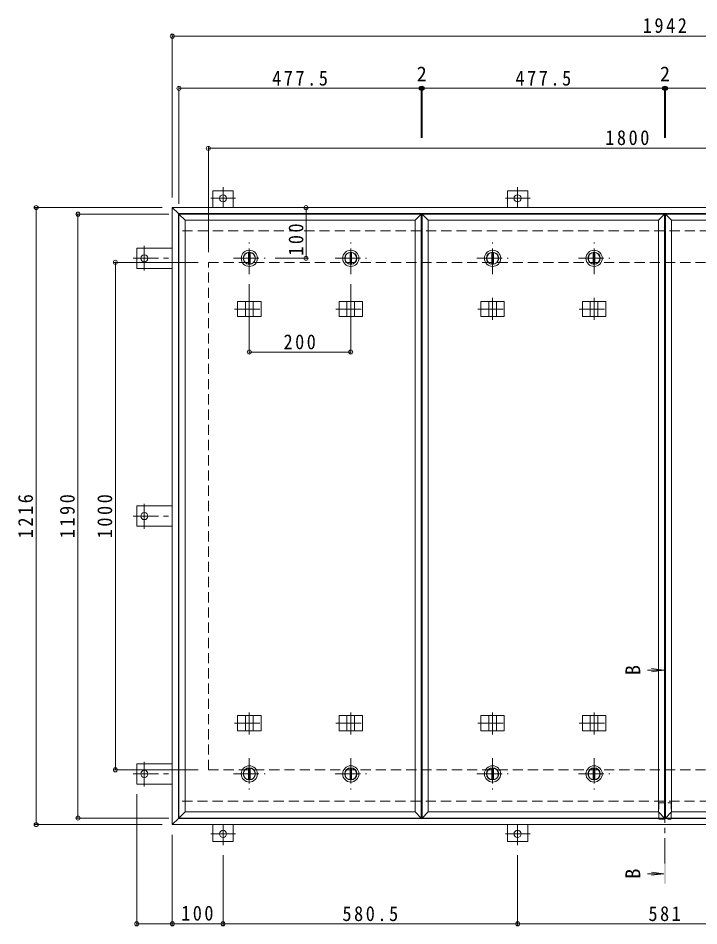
# Model space of a CAD drawing. Units: millimetres at full size, sheet at 1:10. Extents: x -2686 to 2752, y -1962 to 1894.
# Drawn here: x -2686 to -1345, y -327 to 1462 of the extents above; entities that cross this region are included whole.
import ezdxf
from ezdxf.enums import TextEntityAlignment as Align

# ---------------------------------------------------------------- set-up
doc = ezdxf.new("R2010")
doc.units = ezdxf.units.MM
doc.header["$LTSCALE"] = 10
doc.header["$PDMODE"] = 32
doc.header["$PDSIZE"] = 8
for name, pattern in [('CHAIN1', [8, 5, -1, 1, -1]), ('DASHED1', [1.8, 1.2, -0.6]), ('DASHED2', [3, 2, -1])]:
    doc.linetypes.add(name, pattern=pattern)
for name, color, linetype, lineweight in [('0-1_躯体', 2, 'DASHED2', 9), ('0-2_仕上', 4, 'Continuous', 9), ('0-3_建具', 4, 'Continuous', 9), ('0-5_寸法', 7, 'Continuous', 9), ('0-C_084', 2, 'Continuous', 9), ('0-E_090', 3, 'Continuous', 9), ('0-F_092', 7, 'Continuous', 9)]:
    doc.layers.add(name, color=color, linetype=linetype, lineweight=lineweight)
doc.styles.add('ＭＳ ゴシック', font='')
doc.styles.get('ＭＳ ゴシック').set_extended_font_data('MS Gothic')

msp = doc.modelspace()

# ---------------------------------------------------------------- linework, layer by layer
at = {"layer": '0-1_躯体'}
for p, q in [((-452.35, 1042.92), (-2370.35, 1042.92)), ((-2311.35, 980.92), (-511.35, 980.92)), ((-2311.35, -19.08), (-2311.35, 980.92)), ((-2311.35, -19.08), (-511.35, -19.08)), ((-932.85, -81.08), (-2370.35, -81.08))]:
    msp.add_line(p, q, dxfattribs=at)
at = {"layer": '0-2_仕上'}
for p, q in [((-2369.35, -114.08), (-2369.35, 1075.92)), ((-1891.85, -114.08), (-1891.85, 1075.92)), ((-1889.85, 1075.92), (-1412.35, 1075.92)), ((-1877.85, 1063.92), (-1889.85, 1075.92)), ((-1889.85, -114.08), (-1889.85, 1075.92)), ((-1424.35, 1063.92), (-1412.35, 1075.92)), ((-1412.35, -114.08), (-1412.35, 1075.92)), ((-1410.35, 1075.92), (-932.85, 1075.92)), ((-1398.35, 1063.92), (-1410.35, 1075.92)), ((-1410.35, -114.08), (-1410.35, 1075.92)), ((-2357.35, -102.08), (-2357.35, 1063.92)), ((-1903.85, -102.08), (-1903.85, 1063.92)), ((-1877.85, 1063.92), (-1424.35, 1063.92)), ((-1877.85, -102.08), (-1877.85, 1063.92)), ((-1424.35, -102.08), (-1424.35, 1063.92)), ((-1398.35, 1063.92), (-944.85, 1063.92)), ((-1398.35, -102.08), (-1398.35, 1063.92)), ((-1413.35, 177.46), (-1438.13, 180.73)), ((-1413.35, 177.46), (-1446.12, 177.46)), ((-1413.35, 177.46), (-1438.13, 174.2)), ((-1877.85, -102.08), (-1889.85, -114.08)), ((-1877.85, -102.08), (-1424.35, -102.08)), ((-1424.35, -102.08), (-1412.35, -114.08)), ((-1398.35, -102.08), (-1410.35, -114.08)), ((-1398.35, -102.08), (-944.85, -102.08)), ((-1889.85, -114.08), (-1412.35, -114.08)), ((-1410.35, -114.08), (-932.85, -114.08)), ((-1413.35, -223.71), (-1446.12, -223.71)), ((-1413.35, -223.71), (-1438.13, -220.45)), ((-1413.35, -223.71), (-1438.13, -226.97))]:
    msp.add_line(p, q, dxfattribs=at)
at = {"layer": '0-2_仕上', "linetype": 'CHAIN1'}
msp.add_line((-1411.35, -203.71), (-1411.35, 157.46), dxfattribs=at)
at = {"layer": '0-2_仕上'}
for points in [[(-2357.35, 1063.92), (-2369.35, 1075.92), (-1891.85, 1075.92)], [(-2357.35, 1063.92), (-1903.85, 1063.92), (-1891.85, 1075.92)], [(-2357.35, -102.08), (-2369.35, -114.08), (-1891.85, -114.08)], [(-2357.35, -102.08), (-1903.85, -102.08), (-1891.85, -114.08)]]:
    msp.add_lwpolyline(points, dxfattribs=at)
for points in [[(-1409.35, 197.46), (-1413.35, 197.46), (-1409.35, 157.46), (-1413.35, 157.46)], [(-1413.35, -243.71), (-1409.35, -243.71), (-1413.35, -203.71), (-1409.35, -203.71)]]:
    msp.add_solid(points, dxfattribs=at)
at = {"layer": '0-3_建具', "color": 2}
for p, q in [((-2382.35, 1088.92), (-2370.35, 1076.92)), ((-440.35, 1088.92), (-2382.35, 1088.92)), ((-2382.35, -127.08), (-2382.35, 1088.92)), ((-452.35, 1076.92), (-2370.35, 1076.92)), ((-2370.35, -115.08), (-2370.35, 1076.92)), ((-2382.35, -127.08), (-2370.35, -115.08)), ((-452.35, -115.08), (-2370.35, -115.08)), ((-440.35, -127.08), (-2382.35, -127.08))]:
    msp.add_line(p, q, dxfattribs=at)
at = {"layer": '0-3_建具'}
for p, q in [((-2253.69, 903.92), (-2207.51, 903.92)), ((-2253.69, 903.92), (-2253.69, 873.92)), ((-2238.1, 903.92), (-2238.1, 873.92)), ((-2223.1, 903.92), (-2223.1, 873.92)), ((-2207.51, 903.92), (-2207.51, 873.92)), ((-2053.69, 903.92), (-2007.51, 903.92)), ((-2053.69, 903.92), (-2053.69, 873.92)), ((-2038.1, 903.92), (-2038.1, 873.92)), ((-2023.1, 903.92), (-2023.1, 873.92)), ((-2007.51, 903.92), (-2007.51, 873.92)), ((-1774.19, 903.92), (-1774.19, 873.92)), ((-1774.19, 903.92), (-1728.01, 903.92)), ((-1758.6, 903.92), (-1758.6, 873.92)), ((-1743.6, 903.92), (-1743.6, 873.92)), ((-1728.01, 903.92), (-1728.01, 873.92)), ((-1574.19, 903.92), (-1574.19, 873.92)), ((-1574.19, 903.92), (-1528.01, 903.92)), ((-1558.6, 903.92), (-1558.6, 873.92)), ((-1543.6, 903.92), (-1543.6, 873.92)), ((-1528.01, 903.92), (-1528.01, 873.92)), ((-2253.69, 873.92), (-2207.51, 873.92)), ((-2053.69, 873.92), (-2007.51, 873.92)), ((-1774.19, 873.92), (-1728.01, 873.92)), ((-1574.19, 873.92), (-1528.01, 873.92)), ((-2253.69, 87.92), (-2207.51, 87.92)), ((-2253.69, 57.92), (-2253.69, 87.92)), ((-2238.1, 57.92), (-2238.1, 87.92)), ((-2223.1, 57.92), (-2223.1, 87.92)), ((-2207.51, 57.92), (-2207.51, 87.92)), ((-2053.69, 87.92), (-2007.51, 87.92)), ((-2053.69, 57.92), (-2053.69, 87.92)), ((-2038.1, 57.92), (-2038.1, 87.92)), ((-2023.1, 57.92), (-2023.1, 87.92)), ((-2007.51, 57.92), (-2007.51, 87.92)), ((-1774.19, 57.92), (-1774.19, 87.92)), ((-1774.19, 87.92), (-1728.01, 87.92)), ((-1758.6, 57.92), (-1758.6, 87.92)), ((-1743.6, 57.92), (-1743.6, 87.92)), ((-1728.01, 57.92), (-1728.01, 87.92)), ((-1574.19, 57.92), (-1574.19, 87.92)), ((-1574.19, 87.92), (-1528.01, 87.92)), ((-1558.6, 57.92), (-1558.6, 87.92)), ((-1543.6, 57.92), (-1543.6, 87.92)), ((-1528.01, 57.92), (-1528.01, 87.92)), ((-2253.69, 57.92), (-2207.51, 57.92)), ((-2053.69, 57.92), (-2007.51, 57.92)), ((-1774.19, 57.92), (-1728.01, 57.92)), ((-1574.19, 57.92), (-1528.01, 57.92))]:
    msp.add_line(p, q, dxfattribs=at)
at = {"layer": '0-3_建具', "linetype": 'CHAIN1'}
for p, q in [((-2230.6, 911.04), (-2230.6, 867.8)), ((-2030.6, 911.04), (-2030.6, 867.8)), ((-1751.1, 911.04), (-1751.1, 867.8)), ((-1551.1, 911.04), (-1551.1, 867.8)), ((-2260.01, 888.92), (-2201.19, 888.92)), ((-2060.01, 888.92), (-2001.19, 888.92)), ((-1780.51, 888.92), (-1721.69, 888.92)), ((-1580.51, 888.92), (-1521.69, 888.92)), ((-2230.6, 50.81), (-2230.6, 94.04)), ((-2030.6, 50.81), (-2030.6, 94.04)), ((-1751.1, 50.81), (-1751.1, 94.04)), ((-1551.1, 50.81), (-1551.1, 94.04)), ((-2260.01, 72.92), (-2201.19, 72.92)), ((-2060.01, 72.92), (-2001.19, 72.92)), ((-1780.51, 72.92), (-1721.69, 72.92)), ((-1580.51, 72.92), (-1521.69, 72.92))]:
    msp.add_line(p, q, dxfattribs=at)
at = {"layer": '0-5_寸法', "linetype": 'DASHED1'}
for points in [[(-1423.65, -84.28), (-1399.05, -84.28), (-1399.05, -116.28)], [(-1423.65, -84.28), (-1423.65, -116.28), (-1399.05, -116.28)]]:
    msp.add_lwpolyline(points, dxfattribs=at)
at = {"layer": '0-C_084', "linetype": 'CHAIN1'}
for p, q in [((-2230.6, 957.92), (-2230.6, 1019.92)), ((-2030.6, 957.92), (-2030.6, 1019.92)), ((-1751.1, 957.92), (-1751.1, 1019.92)), ((-1551.1, 957.92), (-1551.1, 1019.92)), ((-2261.6, 988.92), (-2199.6, 988.92)), ((-2061.6, 988.92), (-1999.6, 988.92)), ((-1782.1, 988.92), (-1720.1, 988.92)), ((-1582.1, 988.92), (-1520.1, 988.92)), ((-2230.6, 3.92), (-2230.6, -58.08)), ((-2030.6, 3.92), (-2030.6, -58.08)), ((-1751.1, 3.92), (-1751.1, -58.08)), ((-1551.1, 3.92), (-1551.1, -58.08)), ((-2261.6, -27.08), (-2199.6, -27.08)), ((-2061.6, -27.08), (-1999.6, -27.08)), ((-1782.1, -27.08), (-1720.1, -27.08)), ((-1582.1, -27.08), (-1520.1, -27.08))]:
    msp.add_line(p, q, dxfattribs=at)
at = {"layer": '0-C_084'}
for p, q in [((-2232.1, 1000.33), (-2232.1, 977.52)), ((-2229.1, 1000.33), (-2229.1, 977.52)), ((-2032.1, 1000.33), (-2032.1, 977.52)), ((-2029.1, 1000.33), (-2029.1, 977.52)), ((-1752.6, 1000.33), (-1752.6, 977.52)), ((-1749.6, 1000.33), (-1749.6, 977.52)), ((-1552.6, 1000.33), (-1552.6, 977.52)), ((-1549.6, 1000.33), (-1549.6, 977.52)), ((-2232.1, -38.48), (-2232.1, -15.67)), ((-2229.1, -38.48), (-2229.1, -15.67)), ((-2032.1, -38.48), (-2032.1, -15.67)), ((-2029.1, -38.48), (-2029.1, -15.67)), ((-1752.6, -38.48), (-1752.6, -15.67)), ((-1749.6, -38.48), (-1749.6, -15.67)), ((-1552.6, -38.48), (-1552.6, -15.67)), ((-1549.6, -38.48), (-1549.6, -15.67))]:
    msp.add_line(p, q, dxfattribs=at)
for centre, radius in [((-2230.6, 988.92), 16), ((-2030.6, 988.92), 16), ((-1751.1, 988.92), 16), ((-1551.1, 988.92), 16), ((-2230.6, 988.92), 12), ((-2230.6, 988.92), 11.5), ((-2030.6, 988.92), 12), ((-2030.6, 988.92), 11.5), ((-1751.1, 988.92), 12), ((-1751.1, 988.92), 11.5), ((-1551.1, 988.92), 12), ((-1551.1, 988.92), 11.5), ((-2230.6, -27.08), 16), ((-2230.6, -27.08), 12), ((-2230.6, -27.08), 11.5), ((-2030.6, -27.08), 16), ((-2030.6, -27.08), 12), ((-2030.6, -27.08), 11.5), ((-1751.1, -27.08), 16), ((-1751.1, -27.08), 12), ((-1751.1, -27.08), 11.5), ((-1551.1, -27.08), 16), ((-1551.1, -27.08), 12), ((-1551.1, -27.08), 11.5)]:
    msp.add_circle(centre, radius, dxfattribs=at)
at = {"layer": '0-E_090', "linetype": 'CHAIN1'}
for p, q in [((-2282.35, 1129.28), (-2282.35, 1089.12)), ((-1701.85, 1129.28), (-1701.85, 1089.12)), ((-2257.51, 1107.12), (-2306.39, 1107.12)), ((-1677.01, 1107.12), (-1725.9, 1107.12)), ((-2437.55, 1013.76), (-2437.55, 964.88)), ((-2459.71, 988.92), (-2382.35, 988.92)), ((-2437.55, 456.08), (-2437.55, 504.97)), ((-2459.71, 480.92), (-2382.35, 480.92)), ((-2437.55, -51.92), (-2437.55, -3.03)), ((-2459.71, -27.08), (-2382.35, -27.08)), ((-2282.35, -167.43), (-2282.35, -127.28)), ((-1701.85, -167.43), (-1701.85, -127.28)), ((-2257.51, -145.28), (-2306.39, -145.28)), ((-1677.01, -145.28), (-1725.89, -145.28))]:
    msp.add_line(p, q, dxfattribs=at)
at = {"layer": '0-E_090'}
for p, q in [((-2302.35, 1088.92), (-2302.35, 1122.12)), ((-2262.35, 1122.12), (-2302.35, 1122.12)), ((-2262.35, 1088.92), (-2262.35, 1122.12)), ((-1681.85, 1122.12), (-1721.85, 1122.12)), ((-1721.85, 1088.92), (-1721.85, 1122.12)), ((-1681.85, 1088.92), (-1681.85, 1122.12)), ((-2382.35, 1008.92), (-2452.55, 1008.92)), ((-2452.55, 1008.92), (-2452.55, 968.92)), ((-2382.35, 968.92), (-2452.55, 968.92)), ((-2382.35, 500.92), (-2452.55, 500.92)), ((-2452.55, 460.92), (-2452.55, 500.92)), ((-2382.35, 460.92), (-2452.55, 460.92)), ((-2382.35, -7.08), (-2452.55, -7.08)), ((-2452.55, -47.08), (-2452.55, -7.08)), ((-2382.35, -47.08), (-2452.55, -47.08)), ((-2302.35, -127.08), (-2302.35, -160.28)), ((-2262.35, -127.08), (-2262.35, -160.28)), ((-1721.85, -127.08), (-1721.85, -160.28)), ((-1681.85, -127.08), (-1681.85, -160.28)), ((-2262.35, -160.28), (-2302.35, -160.28)), ((-1681.85, -160.28), (-1721.85, -160.28))]:
    msp.add_line(p, q, dxfattribs=at)
for centre in [(-2282.35, 1107.12), (-1701.85, 1107.12), (-2437.55, 988.92), (-2437.55, 480.92), (-2437.55, -27.08), (-2282.35, -145.28), (-1701.85, -145.28)]:
    msp.add_circle(centre, 7, dxfattribs=at)
at = {"layer": '0-F_092'}
for p, q in [((-2382.35, 1429.64), (-2382.35, 1108.92)), ((-2382.35, 1426.64), (-440.35, 1426.64)), ((-2369.35, 1326.84), (-2369.35, 1095.92)), ((-2369.35, 1323.84), (-1891.85, 1323.84)), ((-1891.85, 1326.84), (-1891.85, 1226.2)), ((-1891.85, 1323.84), (-1889.85, 1323.84)), ((-1889.85, 1326.84), (-1889.85, 1226.2)), ((-1889.85, 1323.84), (-1412.35, 1323.84)), ((-1412.35, 1326.84), (-1412.35, 1226.2)), ((-1412.35, 1323.84), (-1410.35, 1323.84)), ((-1410.35, 1326.84), (-1410.35, 1226.2)), ((-1410.35, 1323.84), (-932.85, 1323.84)), ((-2311.35, 1208.64), (-2311.35, 1000.92)), ((-2311.35, 1205.64), (-511.35, 1205.64)), ((-2653.72, 1088.92), (-2402.35, 1088.92)), ((-2650.72, 1088.92), (-2650.72, -127.08)), ((-2571.4, 1075.92), (-2389.35, 1075.92)), ((-2568.4, -114.08), (-2568.4, 1075.92)), ((-2118.71, 1088.92), (-2118.71, 988.92)), ((-2115.71, 988.92), (-2179.6, 988.92)), ((-2497.47, 980.92), (-2331.35, 980.92)), ((-2494.47, -19.08), (-2494.47, 980.92)), ((-2230.6, 801.17), (-2230.6, 937.92)), ((-2030.6, 801.17), (-2030.6, 937.92)), ((-2230.6, 804.17), (-2030.6, 804.17)), ((-2497.47, -19.08), (-2331.35, -19.08)), ((-2452.55, -325.53), (-2452.55, -67.08)), ((-2571.4, -114.08), (-2389.35, -114.08)), ((-2653.72, -127.08), (-2402.35, -127.08)), ((-2382.35, -325.53), (-2382.35, -147.08)), ((-2282.35, -325.53), (-2282.35, -187.43)), ((-1701.85, -325.53), (-1701.85, -187.43)), ((-2452.55, -322.53), (-2382.35, -322.53)), ((-2382.35, -322.53), (-2282.35, -322.53)), ((-2282.35, -322.53), (-1701.85, -322.53)), ((-1701.85, -322.53), (-1120.85, -322.53))]:
    msp.add_line(p, q, dxfattribs=at)
for p in [(-2382.35, 1426.64), (-2369.35, 1323.84), (-1891.85, 1323.84), (-1889.85, 1323.84), (-1412.35, 1323.84), (-1410.35, 1323.84), (-2311.35, 1205.64), (-2650.72, 1088.92), (-2118.71, 1088.92), (-2568.4, 1075.92), (-2494.47, 980.92), (-2118.71, 988.92), (-2230.6, 804.17), (-2030.6, 804.17), (-2494.47, -19.08), (-2650.72, -127.08), (-2568.4, -114.08), (-2452.55, -322.53), (-2382.35, -322.53), (-2282.35, -322.53), (-1701.85, -322.53)]:
    msp.add_point(p, dxfattribs=at)

# ---------------------------------------------------------------- texts
at = {"layer": '0-5_寸法', "color": 2, "style": 'ＭＳ ゴシック'}
for p in [(-1451.21, 167.46), (-1451.21, -233.71)]:
    msp.add_text('B', height=29.33, rotation=90, dxfattribs=at).set_placement(p, align=Align.BOTTOM_LEFT)
at = {"layer": '0-F_092', "color": 2, "style": 'ＭＳ ゴシック'}
for p in [(-1900.85, 1328.84), (-1421.35, 1328.84)]:
    msp.add_text('2', height=29.33, dxfattribs=at).set_placement(p, align=Align.BOTTOM_LEFT)
at = {"layer": '0-F_092', "color": 2, "char_height": 29.33, "attachment_point": 7, "style": 'ＭＳ ゴシック'}
for s, insert in [('\\T1.28;\\W0.9;1942', (-1455.1, 1432.64)), ('\\T1.28;\\W0.9;477.5', (-2185.6, 1328.84)), ('\\T1.28;\\W0.9;477.5', (-1706.1, 1328.84)), ('\\T1.28;\\W0.9;1800', (-1529.07, 1211.64)), ('\\T1.27;\\W0.9;200', (-2163.1, 809.17)), ('\\T1.27;\\W0.9;100', (-2364.85, -316.53)), ('\\T1.28;\\W0.9;580.5', (-2047.1, -317.53)), ('\\T1.27;\\W0.9;581', (-1443.85, -317.53))]:
    msp.add_mtext(s, dxfattribs=dict(at, insert=insert))
at = {"layer": '0-F_092', "color": 2, "char_height": 29.33, "attachment_point": 7, "rotation": 90, "style": 'ＭＳ ゴシック'}
for s, insert in [('\\T1.27;\\W0.9;100', (-2123.71, 994)), ('\\T1.28;\\W0.9;1216', (-2656.72, 437.17)), ('\\T1.28;\\W0.9;1190', (-2574.4, 437.17)), ('\\T1.28;\\W0.9;1000', (-2500.47, 437.17))]:
    msp.add_mtext(s, dxfattribs=dict(at, insert=insert))

doc.saveas('drawing.dxf')
